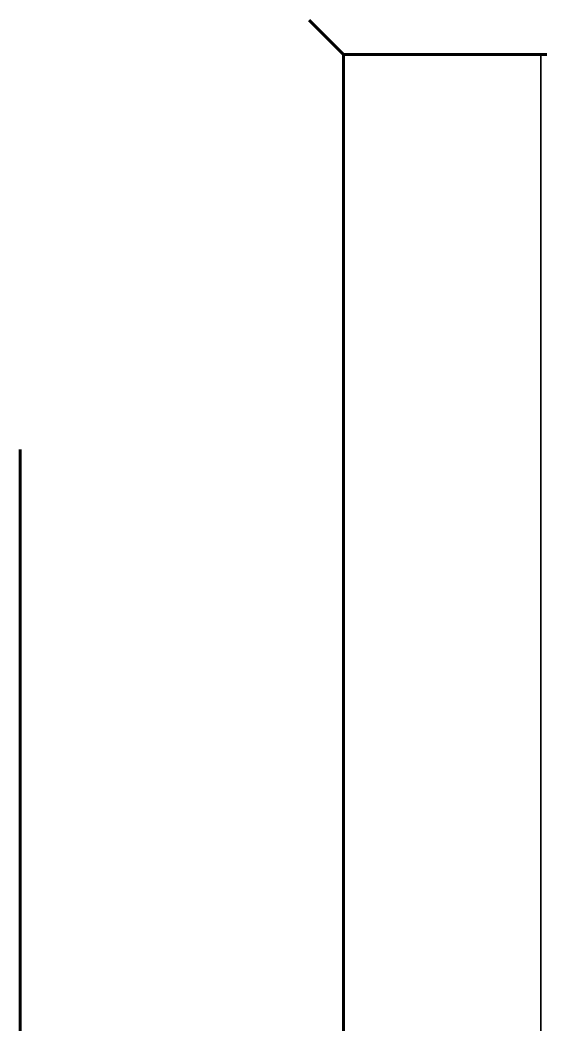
# Model space of a CAD drawing. Extents: x -1.15 to 3.72, y -0.59 to 4.79.
# Drawn here: x -1.146 to -0.51, y 3.562 to 4.788 of the extents above; entities that cross this region are included whole.
import ezdxf

# ---------------------------------------------------------------- set-up
doc = ezdxf.new("R2010")
doc.units = 0
doc.layers.add('DIMS', color=7, linetype='Continuous')
doc.layers.add('OUTLINES', color=7, linetype='Continuous', true_color=0x000009)

msp = doc.modelspace()

# ---------------------------------------------------------------- linework, layer by layer
at = {"layer": 'DIMS', "lineweight": 60}
for p, q in [((-0.7512, 4.7456), (-0.7932, 4.7876)), ((-0.7512, -0.1599), (-0.7512, 4.7456)), ((1.5846, 4.7456), (-0.7512, 4.7456)), ((-1.1458, 3.2541), (-1.1458, 4.2642))]:
    msp.add_line(p, q, dxfattribs=at)
at = {"layer": 'OUTLINES'}
for p, q in [((-0.5104, 4.7451), (-0.5104, -0.1549)), ((-0.5103, 4.7456), (-0.5103, -0.1544)), ((-0.5103, -0.1549), (-0.5103, 4.7451))]:
    msp.add_line(p, q, dxfattribs=at)

doc.saveas('drawing.dxf')
